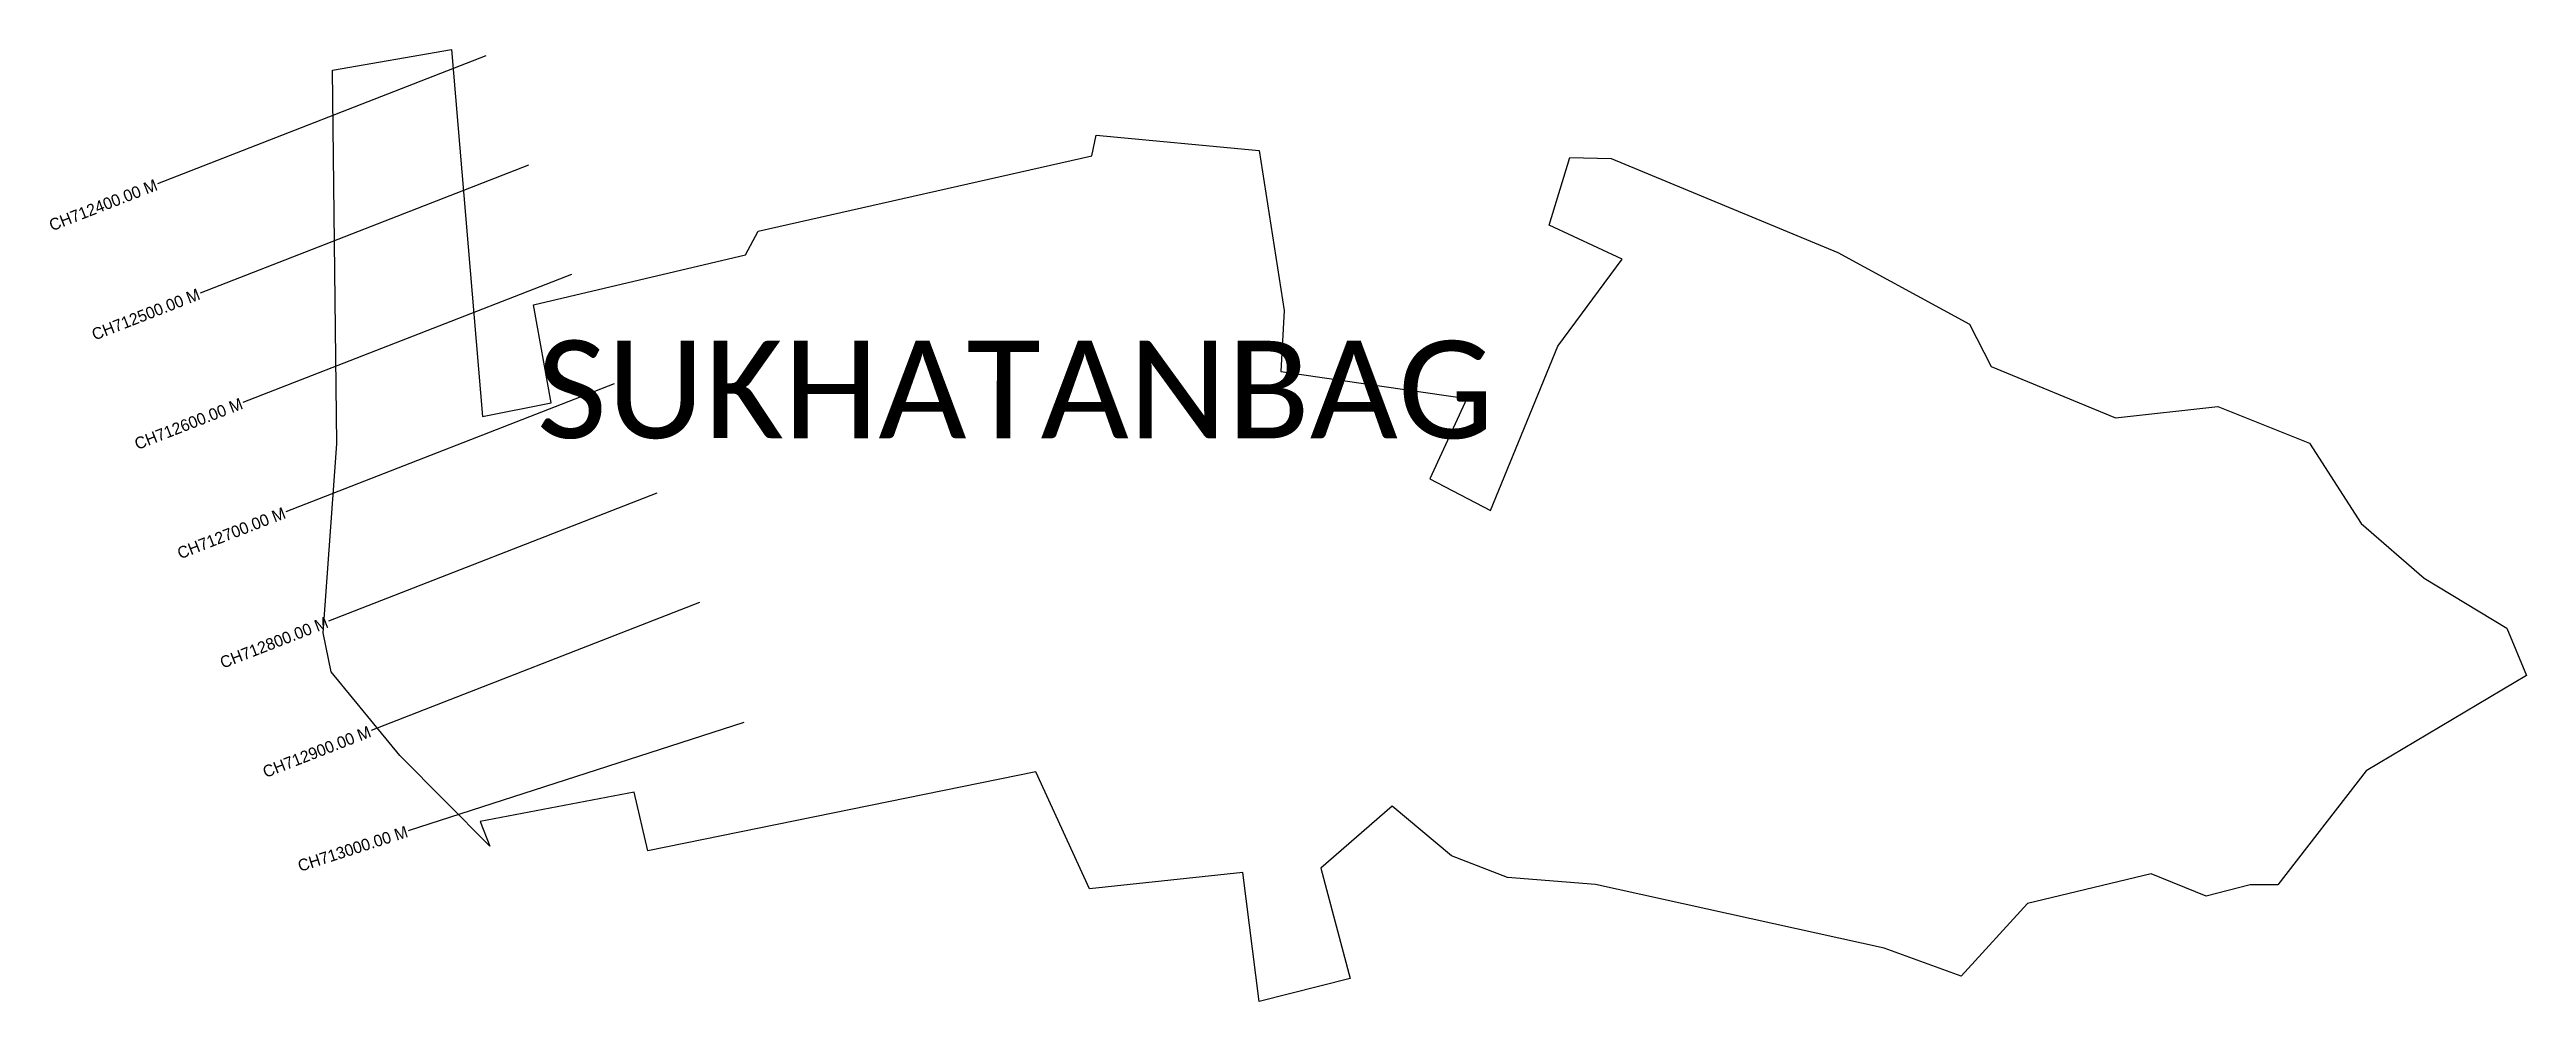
# Model space of a CAD drawing. Header units: metres. Extents: x 353444 to 355552, y 1750467 to 1751277.
import ezdxf
from ezdxf.enums import TextEntityAlignment as Align

# ---------------------------------------------------------------- set-up
doc = ezdxf.new("R2010")
doc.units = ezdxf.units.M
for name, color, linetype in [('CS', 134, 'Continuous'), ('CSMark', 6, 'Continuous'), ('VILLAGE NAME', 250, 'Continuous')]:
    doc.layers.add(name, color=color, linetype=linetype)

msp = doc.modelspace()

# ---------------------------------------------------------------- linework, layer by layer
at = {"color": 6}
for points in [[(354773, 1751184.6), (354965.8, 1751104.4), (355077.7, 1751043.4), (355096.3, 1751007.3), (355202.2, 1750963.7), (355289.1, 1750973.4), (355367.2, 1750942), (355411.2, 1750873.7), (355464.7, 1750827.1), (355535.1, 1750784.6), (355551.8, 1750744.3), (355415.4, 1750663.1), (355340.2, 1750565.9), (355316.6, 1750566), (355279.2, 1750556.1), (355232.4, 1750575.3), (355127.3, 1750550), (355070.7, 1750488), (355005.2, 1750512), (354759.4, 1750566.1), (354684.7, 1750572.2), (354637, 1750590.6), (354586.5, 1750633), (354525.7, 1750580.1), (354550.7, 1750486.1), (354473.3, 1750466.5), (354459.5, 1750576.5), (354329, 1750562.5), (354283.3, 1750662), (353952.9, 1750594.8), (353941.3, 1750644.9), (353810.3, 1750619.8), (353818.4, 1750598.8), (353741.9, 1750676.1), (353683.6, 1750747.2), (353676.6, 1750780.4), (353688.2, 1750941.6), (353684.6, 1751259.7), (353785.9, 1751277.4), (353812.4, 1750964.8), (353870.8, 1750976.3), (353855.7, 1751059.9), (354036.1, 1751102.6), (354046.8, 1751122.7), (354330.9, 1751186.9), (354334.7, 1751204.4), (354473.3, 1751191.4), (354494.5, 1751055), (354491.7, 1751003), (354649.9, 1750980.2), (354618.5, 1750911.7), (354670.2, 1750884.6), (354727.4, 1751024.7), (354782.2, 1751098.8), (354720.2, 1751127.6), (354737.8, 1751185.5)], [(354737.8, 1751185.5), (354773, 1751184.6)]]:
    msp.add_lwpolyline(points, dxfattribs=at)
at = {"layer": 'CS'}
for p, q in [((353815.2, 1751272.1), (353535.7, 1751163)), ((353851.5, 1751178.9), (353572.1, 1751069.9)), ((353887.9, 1751085.8), (353608.4, 1750976.7)), ((353924.3, 1750992.6), (353644.8, 1750883.5)), ((353960.6, 1750899.5), (353681.2, 1750790.4)), ((353997, 1750806.3), (353717.5, 1750697.2)), ((354034.6, 1750704.2), (353749.1, 1750611.9))]:
    msp.add_line(p, q, dxfattribs=at)

# ---------------------------------------------------------------- texts
at = {"layer": 'CSMark'}
for s, rotation, p in [('CH712400.00 M', 21.3229, (353534.8, 1751162.6)), ('CH712500.00 M', 21.3229, (353571.1, 1751069.5)), ('CH712600.00 M', 21.3229, (353607.5, 1750976.3)), ('CH712700.00 M', 21.3229, (353643.9, 1750883.2)), ('CH712800.00 M', 21.3229, (353680.2, 1750790)), ('CH712900.00 M', 21.3229, (353716.6, 1750696.9)), ('CH713000.00 M', 17.9181, (353748.2, 1750611.6))]:
    msp.add_text(s, height=10, rotation=rotation, dxfattribs=at).set_placement(p, align=Align.MIDDLE_RIGHT)
at = {"layer": 'VILLAGE NAME', "insert": (353858.6, 1751029.5), "char_height": 83.12, "attachment_point": 1, "rotation": 359.9793}
msp.add_mtext_dynamic_manual_height_columns('{\\fCalibri|b0|i0|c0|p34;SUKHATANBAG}', width=820.213, gutter_width=415.6, heights=[0], dxfattribs=at)

doc.saveas('drawing.dxf')
